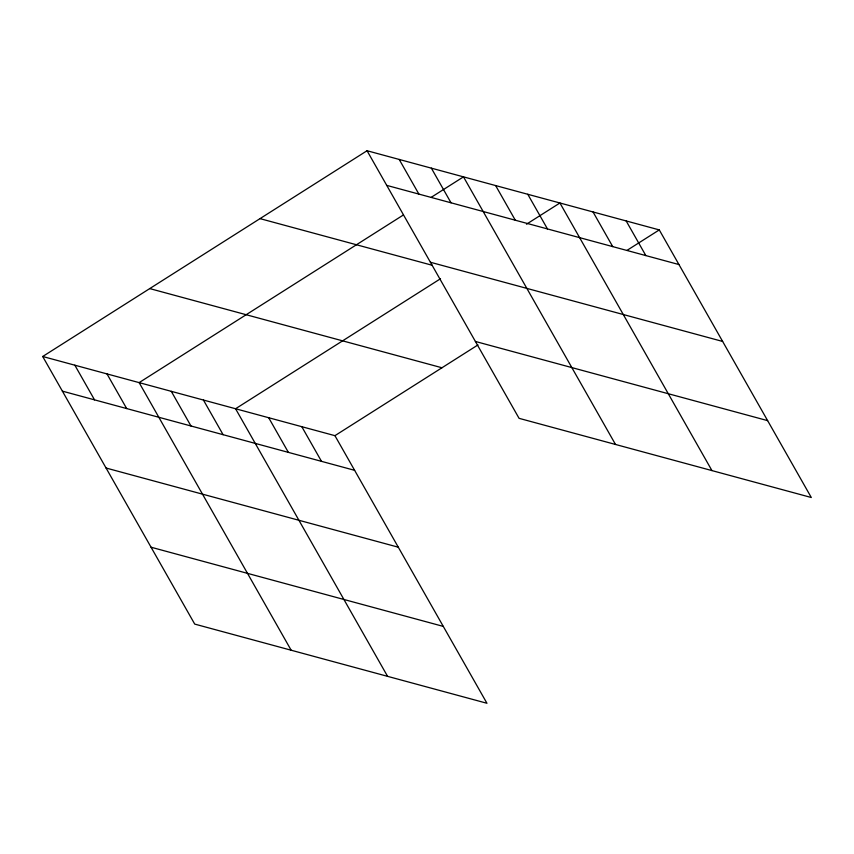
<?xml version="1.0" encoding="UTF-8"?>
<svg xmlns="http://www.w3.org/2000/svg" width="854" height="854" viewBox="0 0 854 854"><rect width="100%" height="100%" fill="white"/><g stroke="black" fill="none" stroke-linecap="round" stroke-linejoin="round"><path stroke-width="1.28" d="M42.7 356.492L334.928 435.668L486.951 703.269L194.723 624.093L42.7 356.492L367.049 150.731L659.277 229.907L811.3 497.508L519.072 418.332L367.049 150.731M403.28 215.048L139.138 382.613L291.161 650.225M431.153 197.37L463.487 176.853L615.51 444.464M440.504 278.735L235.565 408.746L387.588 676.357M526.47 224.207L559.925 202.985L711.948 470.586M334.928 435.668L477.973 344.92M626.943 250.414L659.277 229.907M386.734 185.382L678.962 264.559M430.405 262.253L722.633 341.44M260.011 218.624L432.316 265.306M475.4 341.461L767.629 420.638M149.738 288.588L441.966 367.764M62.385 391.143L354.613 470.319M106.056 468.024L398.284 547.2M151.051 547.222L443.279 626.398M626.163 220.93L645.848 255.592M593.039 211.952L612.724 246.614M527.772 194.274L547.467 228.925M495.63 185.564L515.314 220.225M431.345 168.142L451.029 202.804M399.192 159.431L418.887 194.093M301.804 426.69L321.499 461.352M268.69 417.723L288.374 452.374M203.423 400.035L223.107 434.697M171.28 391.324L190.965 425.986M106.985 373.903L126.68 408.564M74.842 365.202L94.538 399.853"/></g></svg>
